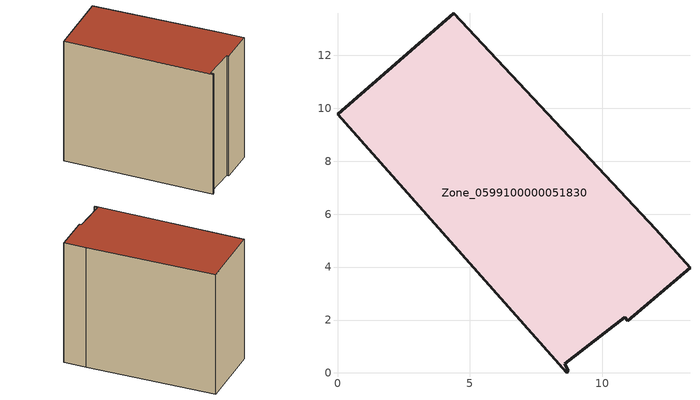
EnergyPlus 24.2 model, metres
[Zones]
Zone_0599100000051830
 floor ground (C_G): 10.85,2.1 8.58,0.35 8.73,0.09 8.67,0 0,9.77 4.38,13.6 12.02,5.42 13.32,3.98 10.97,1.97 z0
 wall outside (C_F): 4.38,13.6 0,9.77 8.67,0 8.73,0.09 8.58,0.35 10.85,2.1 10.97,1.97 13.32,3.98 12.02,5.42 4.38,13.6 z0:11.34
 roof outside (C_R): 8.73,0.09 8.58,0.35 10.85,2.1 10.97,1.97 13.32,3.98 12.02,5.42 4.38,13.6 0,9.77 8.67,0 z11.34
[BUILDING]
Pand.0599100000051830: North Axis=0; Terrain=City; Loads Convergence Tolerance Value=0.04; Temperature Convergence Tolerance Value=0.4; Solar Distribution=FullExterior; Maximum Number of Warmup Days=25; Minimum Number of Warmup Days=1
[Site:Location]
Rotterdam.The.Hague.AP_ZH_NLD Design_Conditions: Latitude=51.96; Longitude=4.45; Time Zone=1; Elevation=-4.5
[SITE:GROUNDTEMPERATURE:BUILDINGSURFACE]
18, 18, 18, 18, 18, 18, 18, 18, 18, 18, 18, 18
[MATERIAL] Thermal Absorptance=0.9; Solar Absorptance=0.7; Visible Absorptance=0.7
Name | Roughness | Thickness | Conductivity | Density | Specific Heat
G.TI.1946 | MediumSmooth | 0.15 | 1 | 540 | 1210
F.TI.1946 | Rough | 0.3 | 0.857143 | 1920 | 840
R.TI.1946 | MediumRough | 0.2 | 0.1 | 1500 | 1000
[CONSTRUCTION]
C_G: G.TI.1946
C_F: F.TI.1946
C_R: R.TI.1946
[ZONE]
Zone_0599100000051830: Type=1; Multiplier=1; Ceiling Height=Autocalculate; Volume=Autocalculate; Floor Area=autocalculate; Part of Total Floor Area=Yes
[ZONEINFILTRATION:DESIGNFLOWRATE]
Infil_Zone_0599100000051830: Zone or ZoneList or Space or SpaceList=Zone_0599100000051830; Schedule=AlwaysOn; Design Flow Rate Calculation Method=Flow/Area; Flow Rate per Floor Area=0.003; Constant Term Coefficient=1; Temperature Term Coefficient=0; Velocity Term Coefficient=0; Velocity Squared Term Coefficient=0
[HVACTEMPLATE:ZONE:IDEALLOADSAIRSYSTEM]
Zone_0599100000051830: Maximum Heating Supply Air Temperature=50; Minimum Cooling Supply Air Temperature=13; Maximum Heating Supply Air Humidity Ratio=0.0156; Minimum Cooling Supply Air Humidity Ratio=0.0077; Heating Limit=NoLimit; Cooling Limit=NoLimit; Dehumidification Control Type=ConstantSensibleHeatRatio; Cooling Sensible Heat Ratio=0.7; Dehumidification Setpoint=60; Humidification Control Type=None; Humidification Setpoint=30; Outdoor Air Method=None; Outdoor Air Flow Rate per Person=0.00944; Outdoor Air Flow Rate per Zone Floor Area=0; Outdoor Air Flow Rate per Zone=0; Demand Controlled Ventilation Type=None; Outdoor Air Economizer Type=NoEconomizer; Heat Recovery Type=None; Sensible Heat Recovery Effectiveness=0.7; Latent Heat Recovery Effectiveness=0.65
[ZONECONTROL:THERMOSTAT]
ThermostatControl_Zone_0599100000051830: Zone or ZoneList=Zone_0599100000051830; Control Type Schedule=DualSetpointControlType; Control 1=Thermostat_Zone_0599100000051830; Temperature Difference Between Cutout And Setpoint=0
[THERMOSTATSETPOINT:DUALSETPOINT]
Thermostat_Zone_0599100000051830: Heating Setpoint Temperature Schedule=HeatingSetpoint_Zone_0599100000051830; Cooling Setpoint Temperature Schedule=CoolingSetpoint_Zone_0599100000051830
[SCHEDULE:COMPACT]
HeatingSetpoint_Zone_0599100000051830: Through: 12/31, For: AllDays, Until: 24:00, 21
CoolingSetpoint_Zone_0599100000051830: Through: 12/31, For: AllDays, Until: 24:00, 24
DualSetpointControlType: Through: 12/31, For: AllDays, Until: 24:00, 4
AlwaysOn: Through: 12/31, For: AllDays, Until: 24:00, 1
